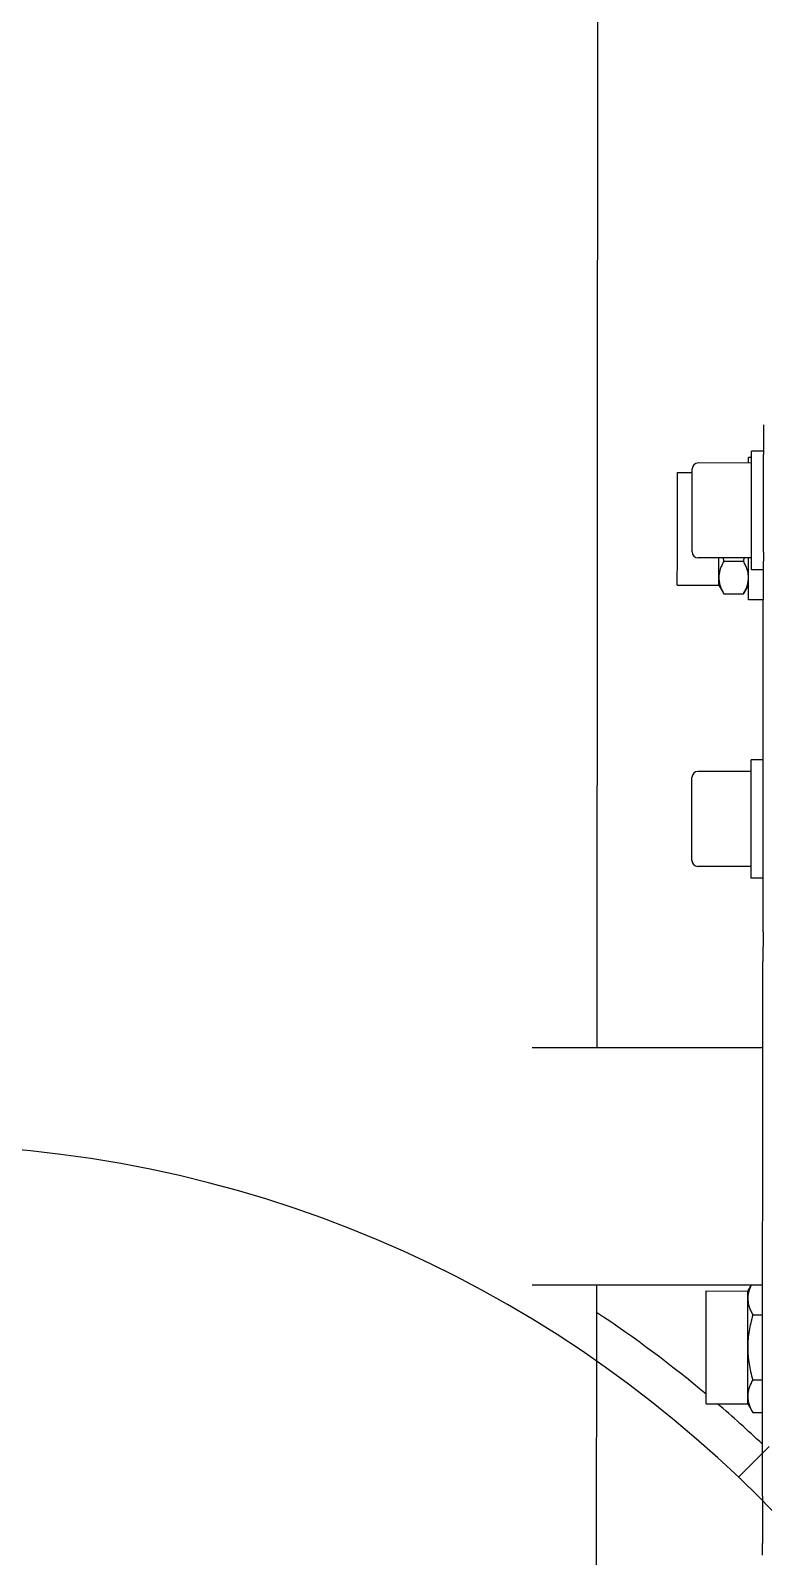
# Model space of a CAD drawing. Header units: inches. Extents: x -233729 to 737493, y -275239 to 196021.
# Drawn here: x 478023.7 to 478147.3, y 16189.6 to 16446.8 of the extents above; entities that cross this region are included whole.
import ezdxf

# ---------------------------------------------------------------- set-up
doc = ezdxf.new("R2010")
doc.units = ezdxf.units.IN
doc.header["$MEASUREMENT"] = 0
doc.layers.add('P_AX', color=7, linetype='Continuous')

# ---------------------------------------------------------------- blocks, each defined once
blk = doc.blocks.new('A$C48CB4C16')
at = {"layer": 'P_AX', "color": 6, "linetype": 'Continuous'}
for p, q in [((3984.39, 4725.99, 710.66), (3984.49, 4824.74, 710.66)), ((3956.43, 4761.54, 710.66), (3956.43, 4769.54, 710.66)), ((3956.43, 4761.54, 710.66), (3956.42, 4759.63, 710.66)), ((3956.42, 4759.63, 710.66), (3956.39, 4726.01, 710.66)), ((3958.06, 4747.46, 710.66), (3956.41, 4747.46, 710.66)), ((3958.91, 4745.99, 710.66), (3958.06, 4747.46, 710.66)), ((3965.91, 4745.98, 710.66), (3958.91, 4745.99, 710.66)), ((3958.06, 4741.97, 710.66), (3956.41, 4741.97, 710.66)), ((3958.05, 4731, 710.66), (3956.4, 4731, 710.66)), ((3956.39, 4726.01, 710.66), (3956.37, 4704.54, 710.66)), ((3956.39, 4726.01, 710.66), (3995.26, 4725.98, 710.66)), ((3958.89, 4726.99, 710.66), (3958.33, 4726.01, 710.66)), ((3965.89, 4726.98, 710.66), (3958.89, 4726.99, 710.66)), ((3956.37, 4704.54, 710.66), (3956.37, 4700.12, 710.66)), ((3956.37, 4704.54, 710.66), (3956.37, 4700.12, 710.66)), ((3956.37, 4700.12, 710.66), (3956.35, 4686.01, 710.66)), ((3956.37, 4700.12, 710.66), (3956.35, 4686.01, 710.66)), ((3956.35, 4686.01, 710.66), (3956.35, 4680.87, 710.66)), ((3956.35, 4686.01, 710.66), (3995.23, 4685.98, 710.66)), ((3956.35, 4686.01, 710.66), (3956.35, 4680.87, 710.66)), ((3983.5, 3266.74, 710.66), (3984.35, 4685.99, 710.66)), ((3956.35, 4680.87, 710.66), (3956.34, 4671.42, 710.66)), ((3956.35, 4680.87, 710.66), (3956.34, 4671.42, 710.66)), ((3956.33, 4666.42, 710.66), (3956.34, 4671.42, 710.66)), ((3956.33, 4666.42, 710.66), (3956.34, 4671.42, 710.66)), ((3956.33, 4666.42, 710.66), (3956.33, 4665.61, 710.66)), ((3956.33, 4666.42, 710.66), (3956.33, 4665.61, 710.66)), ((3956.33, 4665.61, 710.66), (3956.33, 4657.42, 710.66)), ((3956.33, 4665.61, 710.66), (3956.33, 4657.42, 710.66)), ((3956.33, 4657.42, 710.66), (3956.32, 4655.52, 710.66)), ((3956.33, 4657.42, 710.66), (3956.32, 4655.52, 710.66)), ((3956.33, 4657.42, 710.66), (3956.32, 4655.52, 710.66)), ((3956.33, 4657.42, 710.66), (3956.32, 4655.52, 710.66)), ((3956.33, 4657.42, 710.66), (3958.33, 4657.42, 710.66)), ((3956.33, 4657.42, 710.66), (3958.33, 4657.42, 710.66)), ((3956.32, 4655.52, 710.66), (3956.32, 4649.37, 710.66)), ((3956.32, 4655.52, 710.66), (3956.32, 4649.37, 710.66)), ((3956.32, 4655.52, 710.66), (3956.32, 4649.37, 710.66)), ((3956.32, 4655.52, 710.66), (3956.32, 4649.37, 710.66)), ((3958.32, 4655.42, 710.66), (3967.32, 4655.41, 710.66)), ((3958.32, 4655.42, 710.66), (3967.32, 4655.41, 710.66)), ((3956.32, 4649.37, 710.66), (3956.31, 4637.42, 710.66)), ((3956.32, 4649.37, 710.66), (3956.31, 4637.42, 710.66)), ((3956.32, 4649.37, 710.66), (3956.31, 4637.42, 710.66)), ((3956.32, 4649.37, 710.66), (3956.31, 4637.42, 710.66)), ((3958.31, 4639.42, 710.66), (3967.31, 4639.41, 710.66)), ((3958.31, 4639.42, 710.66), (3967.31, 4639.41, 710.66)), ((3956.31, 4637.42, 710.66), (3956.3, 4625.87, 710.66)), ((3956.31, 4637.42, 710.66), (3956.3, 4625.87, 710.66)), ((3956.31, 4637.42, 710.66), (3958.31, 4637.42, 710.66)), ((3956.31, 4637.42, 710.66), (3958.31, 4637.42, 710.66)), ((3956.3, 4625.87, 710.66), (3956.28, 4610.5, 710.66)), ((3956.28, 4610.5, 710.66), (3958.78, 4610.5, 710.66)), ((3956.28, 4607.42, 710.66), (3956.28, 4610.5, 710.66)), ((3956.28, 4607.42, 710.66), (3956.28, 4610.5, 710.66)), ((3956.28, 4605.42, 710.66), (3956.28, 4607.42, 710.66)), ((3956.28, 4605.42, 710.66), (3956.28, 4607.42, 710.66)), ((3958.78, 4608, 710.66), (3959.63, 4609.47, 710.66)), ((3962.93, 4609.46, 710.66), (3959.63, 4609.47, 710.66)), ((3963.78, 4607.99, 710.66), (3962.93, 4609.46, 710.66)), ((3970.78, 4607.99, 710.66), (3963.78, 4607.99, 710.66)), ((3956.27, 4602.42, 710.66), (3956.28, 4605.42, 710.66)), ((3956.27, 4602.42, 710.66), (3956.28, 4605.42, 710.66)), ((3956.27, 4602.42, 710.66), (3956.28, 4605.42, 710.66)), ((3956.27, 4602.42, 710.66), (3956.28, 4605.42, 710.66)), ((3956.28, 4605.42, 710.66), (3958.28, 4605.42, 710.66)), ((3956.28, 4605.42, 710.66), (3958.28, 4605.42, 710.66)), ((3956.27, 4602.42, 710.66), (3956.26, 4586.5, 710.66)), ((3956.27, 4602.42, 710.66), (3956.26, 4586.5, 710.66)), ((3956.27, 4602.42, 710.66), (3956.26, 4586.5, 710.66)), ((3956.27, 4602.42, 710.66), (3956.26, 4586.5, 710.66)), ((3958.27, 4603.42, 710.66), (3967.27, 4603.41, 710.66)), ((3958.27, 4603.42, 710.66), (3967.27, 4603.41, 710.66)), ((3962.93, 4603.98, 710.66), (3959.62, 4603.98, 710.66)), ((3970.76, 4588.99, 710.66), (3968.26, 4588.99, 710.66)), ((3956.26, 4586.5, 710.66), (3956.26, 4586, 710.66)), ((3956.26, 4586.5, 710.66), (3956.26, 4586, 710.66)), ((3956.26, 4586.5, 710.66), (3956.26, 4586, 710.66)), ((3958.26, 4587.42, 710.66), (3967.26, 4587.41, 710.66)), ((3958.26, 4587.42, 710.66), (3967.26, 4587.41, 710.66)), ((3958.26, 4586.5, 710.66), (3958.76, 4586.5, 710.66)), ((3956.26, 4585.42, 710.66), (3958.26, 4585.42, 710.66)), ((3956.26, 4585.42, 710.66), (3958.26, 4585.42, 710.66))]:
    blk.add_line(p, q, dxfattribs=at)
at = {"layer": 'P_AX', "color": 6, "linetype": 'ByBlock', "lineweight": -2}
blk.add_line((3955.29, 4753.18, 710.66), (3960.46, 4758.35, 710.66), dxfattribs=at)
at = {"layer": 'P_AX', "color": 6}
for radius in [4100.56, 761.79]:
    blk.add_circle((4100.56, 4905.53, 710.66), radius, dxfattribs=at)
at = {"layer": 'P_AX', "color": 6, "linetype": 'ByBlock', "lineweight": -2}
blk.add_arc((4100.56, 4905.53, 710.66), 203.2, 180, 270, dxfattribs=at)
blk.add_arc((4100.56, 4905.53, 710.66), 203.2, 180, 270, dxfattribs=at)
at = {"layer": 'P_AX', "color": 6, "linetype": 'Continuous'}
for centre, radius, start, end in [((4100.56, 4905.53, 710.66), 210, 226.6533, 229.4427), ((4100.56, 4905.53, 710.66), 210, 230.1176, 236.414), ((3967.32, 4654.41, 710.66), 1, 359.9449, 89.9449), ((3967.32, 4654.41, 710.66), 1, 359.9449, 89.9449), ((3967.31, 4640.41, 710.66), 1, 269.9449, 359.9449), ((3967.31, 4640.41, 710.66), 1, 269.9449, 359.9449), ((3967.27, 4602.41, 710.66), 1, 359.9449, 89.9449), ((3967.27, 4602.41, 710.66), 1, 359.9449, 89.9449), ((3967.26, 4588.41, 710.66), 1, 269.9449, 359.9449), ((3967.26, 4588.41, 710.66), 1, 269.9449, 359.9449)]:
    blk.add_arc(centre, radius, start, end, dxfattribs=at)
for points in [[(3956.44, 4771.54, 710.66), (3956.44, 4771.47, 710.66), (3956.44, 4771.39, 710.66), (3956.43, 4771.21, 710.66), (3956.43, 4770.96, 710.66), (3956.43, 4770.6, 710.66), (3956.43, 4770.31, 710.66), (3956.43, 4769.93, 710.66), (3956.43, 4769.54, 710.66)], [(3958.91, 4744.71, 710.66), (3958.85, 4745.4, 710.66), (3958.68, 4746.1, 710.66), (3958.42, 4746.76, 710.66), (3958.06, 4747.46, 710.66)], [(3958.91, 4745.99, 710.66), (3958.91, 4745.83, 710.66), (3958.91, 4745.66, 710.66), (3958.91, 4745.32, 710.66), (3958.91, 4744.71, 710.66)], [(3965.91, 4745.98, 710.66), (3965.91, 4745.59, 710.66), (3965.91, 4745.19, 710.66), (3965.91, 4744.46, 710.66), (3965.91, 4742.97, 710.66), (3965.91, 4741.09, 710.66), (3965.9, 4738.94, 710.66), (3965.9, 4737.9, 710.66), (3965.9, 4736.32, 710.66), (3965.9, 4734.33, 710.66), (3965.9, 4732.49, 710.66), (3965.9, 4730.82, 710.66), (3965.89, 4729.63, 710.66), (3965.89, 4728.25, 710.66)], [(3958.06, 4741.97, 710.66), (3958.42, 4742.67, 710.66), (3958.68, 4743.33, 710.66), (3958.85, 4744.03, 710.66), (3958.91, 4744.71, 710.66)], [(3958.91, 4744.71, 710.66), (3958.91, 4743.94, 710.66), (3958.91, 4743.2, 710.66), (3958.91, 4742.38, 710.66), (3958.91, 4741.24, 710.66), (3958.9, 4740.12, 710.66), (3958.9, 4738.94, 710.66), (3958.9, 4737.73, 710.66), (3958.9, 4736.49, 710.66)], [(3958.9, 4736.49, 710.66), (3958.85, 4737.86, 710.66), (3958.68, 4739.26, 710.66), (3958.42, 4740.58, 710.66), (3958.06, 4741.97, 710.66)], [(3958.05, 4731, 710.66), (3958.41, 4732.39, 710.66), (3958.67, 4733.71, 710.66), (3958.84, 4735.11, 710.66), (3958.9, 4736.49, 710.66)], [(3958.9, 4736.49, 710.66), (3958.9, 4735.39, 710.66), (3958.9, 4734.03, 710.66), (3958.9, 4732.85, 710.66), (3958.9, 4731.74, 710.66), (3958.9, 4730.82, 710.66), (3958.89, 4729.77, 710.66), (3958.89, 4728.86, 710.66), (3958.89, 4728.26, 710.66)], [(3958.89, 4728.26, 710.66), (3958.84, 4728.94, 710.66), (3958.67, 4729.64, 710.66), (3958.41, 4730.31, 710.66), (3958.05, 4731, 710.66)], [(3958.31, 4726.01, 710.66), (3958.51, 4726.45, 710.66), (3958.66, 4726.87, 710.66), (3958.84, 4727.57, 710.66), (3958.89, 4728.26, 710.66)], [(3958.89, 4728.26, 710.66), (3958.89, 4727.92, 710.66), (3958.89, 4727.65, 710.66), (3958.89, 4727.45, 710.66), (3958.89, 4727.31, 710.66), (3958.89, 4727.09, 710.66), (3958.89, 4726.99, 710.66)], [(3965.89, 4728.25, 710.66), (3965.89, 4727.65, 710.66), (3965.89, 4727.3, 710.66), (3965.89, 4727.14, 710.66), (3965.89, 4726.98, 710.66)], [(3958.33, 4657.42, 710.66), (3958.33, 4657.2, 710.66), (3958.33, 4656.99, 710.66), (3958.32, 4656.45, 710.66), (3958.32, 4655.73, 710.66), (3958.32, 4655.59, 710.66), (3958.32, 4655.42, 710.66)], [(3958.33, 4657.42, 710.66), (3958.33, 4657.2, 710.66), (3958.33, 4656.99, 710.66), (3958.32, 4656.45, 710.66), (3958.32, 4655.73, 710.66), (3958.32, 4655.59, 710.66), (3958.32, 4655.42, 710.66)], [(3958.32, 4655.42, 710.66), (3958.32, 4654.43, 710.66), (3958.32, 4652.82, 710.66)], [(3958.32, 4655.42, 710.66), (3958.32, 4654.43, 710.66), (3958.32, 4652.82, 710.66)], [(3958.32, 4655.42, 710.66), (3958.32, 4654.43, 710.66), (3958.32, 4652.82, 710.66)], [(3958.32, 4655.42, 710.66), (3958.32, 4654.43, 710.66), (3958.32, 4652.82, 710.66)], [(3968.32, 4654.41, 710.66), (3968.32, 4654.14, 710.66), (3968.32, 4653.88, 710.66), (3968.32, 4653.59, 710.66), (3968.32, 4653.1, 710.66), (3968.32, 4652.36, 710.66), (3968.32, 4651.85, 710.66), (3968.32, 4651.1, 710.66), (3968.32, 4650.09, 710.66), (3968.32, 4649.91, 710.66), (3968.32, 4649.7, 710.66)], [(3968.32, 4654.41, 710.66), (3968.32, 4654.14, 710.66), (3968.32, 4653.88, 710.66), (3968.32, 4653.59, 710.66), (3968.32, 4653.1, 710.66), (3968.32, 4652.36, 710.66), (3968.32, 4651.85, 710.66), (3968.32, 4651.1, 710.66), (3968.32, 4650.09, 710.66), (3968.32, 4649.91, 710.66), (3968.32, 4649.7, 710.66)], [(3958.32, 4652.82, 710.66), (3958.32, 4652.48, 710.66), (3958.32, 4652.13, 710.66), (3958.32, 4650.18, 710.66), (3958.32, 4648.54, 710.66), (3958.32, 4647.42, 710.66)], [(3958.32, 4652.82, 710.66), (3958.32, 4652.48, 710.66), (3958.32, 4652.13, 710.66), (3958.32, 4650.18, 710.66), (3958.32, 4648.54, 710.66), (3958.32, 4647.42, 710.66)], [(3958.32, 4652.82, 710.66), (3958.32, 4652.48, 710.66), (3958.32, 4652.13, 710.66), (3958.32, 4650.18, 710.66), (3958.32, 4648.54, 710.66), (3958.32, 4647.42, 710.66)], [(3958.32, 4652.82, 710.66), (3958.32, 4652.48, 710.66), (3958.32, 4652.13, 710.66), (3958.32, 4650.18, 710.66), (3958.32, 4648.54, 710.66), (3958.32, 4647.42, 710.66)], [(3968.32, 4649.7, 710.66), (3968.32, 4648.71, 710.66), (3968.32, 4647.41, 710.66)], [(3968.32, 4649.7, 710.66), (3968.32, 4648.71, 710.66), (3968.32, 4647.41, 710.66)], [(3958.32, 4647.42, 710.66), (3958.31, 4645, 710.66), (3958.31, 4642.71, 710.66), (3958.31, 4642.36, 710.66), (3958.31, 4642.02, 710.66)], [(3958.32, 4647.42, 710.66), (3958.31, 4645, 710.66), (3958.31, 4642.71, 710.66), (3958.31, 4642.36, 710.66), (3958.31, 4642.02, 710.66)], [(3958.32, 4647.42, 710.66), (3958.31, 4645, 710.66), (3958.31, 4642.71, 710.66), (3958.31, 4642.36, 710.66), (3958.31, 4642.02, 710.66)], [(3958.32, 4647.42, 710.66), (3958.31, 4645, 710.66), (3958.31, 4642.71, 710.66), (3958.31, 4642.36, 710.66), (3958.31, 4642.02, 710.66)], [(3968.32, 4647.41, 710.66), (3968.31, 4646.11, 710.66), (3968.31, 4645.12, 710.66)], [(3968.32, 4647.41, 710.66), (3968.31, 4646.11, 710.66), (3968.31, 4645.12, 710.66)], [(3968.31, 4645.12, 710.66), (3968.31, 4644.91, 710.66), (3968.31, 4644.73, 710.66), (3968.31, 4643.73, 710.66), (3968.31, 4642.97, 710.66), (3968.31, 4642.46, 710.66), (3968.31, 4641.72, 710.66), (3968.31, 4640.94, 710.66), (3968.31, 4640.68, 710.66), (3968.31, 4640.41, 710.66)], [(3968.31, 4645.12, 710.66), (3968.31, 4644.91, 710.66), (3968.31, 4644.73, 710.66), (3968.31, 4643.73, 710.66), (3968.31, 4642.97, 710.66), (3968.31, 4642.46, 710.66), (3968.31, 4641.72, 710.66), (3968.31, 4640.94, 710.66), (3968.31, 4640.68, 710.66), (3968.31, 4640.41, 710.66)], [(3958.31, 4642.02, 710.66), (3958.31, 4640.42, 710.66), (3958.31, 4639.42, 710.66)], [(3958.31, 4642.02, 710.66), (3958.31, 4640.42, 710.66), (3958.31, 4639.42, 710.66)], [(3958.31, 4642.02, 710.66), (3958.31, 4640.42, 710.66), (3958.31, 4639.42, 710.66)], [(3958.31, 4642.02, 710.66), (3958.31, 4640.42, 710.66), (3958.31, 4639.42, 710.66)], [(3958.31, 4639.42, 710.66), (3958.31, 4639.25, 710.66), (3958.31, 4639.12, 710.66), (3958.31, 4638.39, 710.66), (3958.31, 4637.85, 710.66), (3958.31, 4637.64, 710.66), (3958.31, 4637.42, 710.66)], [(3958.31, 4639.42, 710.66), (3958.31, 4639.25, 710.66), (3958.31, 4639.12, 710.66), (3958.31, 4638.39, 710.66), (3958.31, 4637.85, 710.66), (3958.31, 4637.64, 710.66), (3958.31, 4637.42, 710.66)], [(3958.78, 4610.5, 710.66), (3958.78, 4610.24, 710.66), (3958.78, 4609.98, 710.66), (3958.78, 4609.34, 710.66), (3958.78, 4608.47, 710.66), (3958.78, 4608.27, 710.66), (3958.78, 4608, 710.66)], [(3959.63, 4609.47, 710.66), (3959.27, 4608.77, 710.66), (3959.01, 4608.11, 710.66), (3958.83, 4607.41, 710.66), (3958.78, 4606.73, 710.66)], [(3958.78, 4608, 710.66), (3958.78, 4607.45, 710.66), (3958.78, 4606.73, 710.66)], [(3958.78, 4608, 710.66), (3958.78, 4607.45, 710.66), (3958.78, 4606.73, 710.66)], [(3963.78, 4606.72, 710.66), (3963.72, 4607.41, 710.66), (3963.55, 4608.11, 710.66), (3963.29, 4608.77, 710.66), (3962.93, 4609.46, 710.66)], [(3963.78, 4607.99, 710.66), (3963.78, 4607.88, 710.66), (3963.78, 4607.67, 710.66), (3963.78, 4607.38, 710.66), (3963.78, 4607.05, 710.66), (3963.78, 4606.72, 710.66)], [(3970.78, 4607.99, 710.66), (3970.78, 4607.59, 710.66), (3970.78, 4607.2, 710.66), (3970.78, 4606.46, 710.66), (3970.77, 4604.98, 710.66), (3970.77, 4603.1, 710.66), (3970.77, 4600.95, 710.66), (3970.77, 4598.65, 710.66), (3970.77, 4596.34, 710.66), (3970.77, 4594.83, 710.66), (3970.76, 4592.83, 710.66), (3970.76, 4591.15, 710.66), (3970.76, 4590.26, 710.66)], [(3958.28, 4605.42, 710.66), (3958.28, 4605.2, 710.66), (3958.28, 4604.99, 710.66), (3958.27, 4604.72, 710.66), (3958.27, 4604.31, 710.66), (3958.27, 4603.73, 710.66), (3958.27, 4603.57, 710.66), (3958.27, 4603.42, 710.66)], [(3958.28, 4605.42, 710.66), (3958.28, 4605.2, 710.66), (3958.28, 4604.99, 710.66), (3958.27, 4604.72, 710.66), (3958.27, 4604.31, 710.66), (3958.27, 4603.73, 710.66), (3958.27, 4603.57, 710.66), (3958.27, 4603.42, 710.66)], [(3958.78, 4606.73, 710.66), (3958.78, 4605.73, 710.66), (3958.77, 4604.5, 710.66)], [(3958.78, 4606.73, 710.66), (3958.78, 4605.73, 710.66), (3958.77, 4604.5, 710.66)], [(3958.77, 4604.5, 710.66), (3958.77, 4604.32, 710.66), (3958.77, 4604.15, 710.66), (3958.77, 4603.83, 710.66), (3958.77, 4603.42, 710.66)], [(3958.77, 4604.5, 710.66), (3958.77, 4604.32, 710.66), (3958.77, 4604.15, 710.66), (3958.77, 4603.83, 710.66), (3958.77, 4603.42, 710.66)], [(3958.78, 4606.73, 710.66), (3958.83, 4606.04, 710.66), (3959, 4605.34, 710.66), (3959.26, 4604.68, 710.66), (3959.62, 4603.98, 710.66)], [(3962.93, 4603.98, 710.66), (3963.29, 4604.67, 710.66), (3963.55, 4605.33, 710.66), (3963.72, 4606.04, 710.66), (3963.78, 4606.72, 710.66)], [(3963.78, 4606.72, 710.66), (3963.78, 4605.94, 710.66), (3963.78, 4605.21, 710.66), (3963.77, 4604.46, 710.66), (3963.77, 4603.42, 710.66)], [(3958.27, 4603.42, 710.66), (3958.27, 4602.06, 710.66), (3958.27, 4600.82, 710.66)], [(3958.27, 4603.42, 710.66), (3958.27, 4602.06, 710.66), (3958.27, 4600.82, 710.66)], [(3958.27, 4603.42, 710.66), (3958.27, 4602.06, 710.66), (3958.27, 4600.82, 710.66)], [(3958.27, 4603.42, 710.66), (3958.27, 4602.06, 710.66), (3958.27, 4600.82, 710.66)], [(3959.62, 4603.98, 710.66), (3959.54, 4603.7, 710.66), (3959.47, 4603.42, 710.66)], [(3963.08, 4603.42, 710.66), (3963.01, 4603.7, 710.66), (3962.93, 4603.98, 710.66)], [(3968.27, 4602.41, 710.66), (3968.27, 4602.14, 710.66), (3968.27, 4601.88, 710.66), (3968.27, 4601.59, 710.66), (3968.27, 4601.1, 710.66), (3968.27, 4600.36, 710.66), (3968.27, 4599.85, 710.66), (3968.27, 4599.1, 710.66), (3968.27, 4598.09, 710.66), (3968.27, 4597.9, 710.66), (3968.27, 4597.7, 710.66)], [(3968.27, 4602.41, 710.66), (3968.27, 4602.14, 710.66), (3968.27, 4601.88, 710.66), (3968.27, 4601.59, 710.66), (3968.27, 4601.1, 710.66), (3968.27, 4600.36, 710.66), (3968.27, 4599.85, 710.66), (3968.27, 4599.1, 710.66), (3968.27, 4598.09, 710.66), (3968.27, 4597.9, 710.66), (3968.27, 4597.7, 710.66)], [(3958.27, 4600.82, 710.66), (3958.27, 4600.44, 710.66), (3958.27, 4600.13, 710.66), (3958.27, 4598.18, 710.66), (3958.27, 4596.54, 710.66), (3958.27, 4595.42, 710.66)], [(3958.27, 4600.82, 710.66), (3958.27, 4600.44, 710.66), (3958.27, 4600.13, 710.66), (3958.27, 4598.18, 710.66), (3958.27, 4596.54, 710.66), (3958.27, 4595.42, 710.66)], [(3958.27, 4600.82, 710.66), (3958.27, 4600.44, 710.66), (3958.27, 4600.13, 710.66), (3958.27, 4598.18, 710.66), (3958.27, 4596.54, 710.66), (3958.27, 4595.42, 710.66)], [(3958.27, 4600.82, 710.66), (3958.27, 4600.44, 710.66), (3958.27, 4600.13, 710.66), (3958.27, 4598.18, 710.66), (3958.27, 4596.54, 710.66), (3958.27, 4595.42, 710.66)], [(3968.27, 4597.7, 710.66), (3968.27, 4596.57, 710.66), (3968.27, 4595.41, 710.66)], [(3968.27, 4597.7, 710.66), (3968.27, 4596.57, 710.66), (3968.27, 4595.41, 710.66)], [(3958.27, 4595.42, 710.66), (3958.26, 4593.32, 710.66), (3958.26, 4591.72, 710.66), (3958.26, 4590.71, 710.66), (3958.26, 4590.4, 710.66), (3958.26, 4590.02, 710.66)], [(3958.27, 4595.42, 710.66), (3958.26, 4593.32, 710.66), (3958.26, 4591.72, 710.66), (3958.26, 4590.71, 710.66), (3958.26, 4590.4, 710.66), (3958.26, 4590.02, 710.66)], [(3958.27, 4595.42, 710.66), (3958.26, 4593.32, 710.66), (3958.26, 4591.72, 710.66), (3958.26, 4590.71, 710.66), (3958.26, 4590.4, 710.66), (3958.26, 4590.02, 710.66)], [(3958.27, 4595.42, 710.66), (3958.26, 4593.32, 710.66), (3958.26, 4591.72, 710.66), (3958.26, 4590.71, 710.66), (3958.26, 4590.4, 710.66), (3958.26, 4590.02, 710.66)], [(3968.27, 4595.41, 710.66), (3968.26, 4594.11, 710.66), (3968.26, 4593.12, 710.66)], [(3968.27, 4595.41, 710.66), (3968.26, 4594.11, 710.66), (3968.26, 4593.12, 710.66)], [(3968.26, 4593.12, 710.66), (3968.26, 4592.91, 710.66), (3968.26, 4592.73, 710.66), (3968.26, 4592.1, 710.66), (3968.26, 4591.32, 710.66), (3968.26, 4590.46, 710.66), (3968.26, 4589.72, 710.66), (3968.26, 4588.94, 710.66), (3968.26, 4588.68, 710.66), (3968.26, 4588.41, 710.66)], [(3968.26, 4593.12, 710.66), (3968.26, 4592.91, 710.66), (3968.26, 4592.73, 710.66), (3968.26, 4592.1, 710.66), (3968.26, 4591.32, 710.66), (3968.26, 4590.46, 710.66), (3968.26, 4589.72, 710.66), (3968.26, 4588.94, 710.66), (3968.26, 4588.68, 710.66), (3968.26, 4588.41, 710.66)], [(3958.26, 4590.02, 710.66), (3958.26, 4588.78, 710.66), (3958.26, 4587.42, 710.66)], [(3958.26, 4590.02, 710.66), (3958.26, 4588.78, 710.66), (3958.26, 4587.42, 710.66)], [(3958.26, 4590.02, 710.66), (3958.26, 4588.78, 710.66), (3958.26, 4587.42, 710.66)], [(3958.26, 4590.02, 710.66), (3958.26, 4588.78, 710.66), (3958.26, 4587.42, 710.66)], [(3970.76, 4590.26, 710.66), (3970.76, 4589.65, 710.66), (3970.76, 4589.31, 710.66), (3970.76, 4589.15, 710.66), (3970.76, 4588.99, 710.66)], [(3958.26, 4587.42, 710.66), (3958.26, 4587.27, 710.66), (3958.26, 4587.12, 710.66), (3958.26, 4586.39, 710.66), (3958.26, 4585.85, 710.66), (3958.26, 4585.64, 710.66), (3958.26, 4585.42, 710.66)], [(3958.26, 4587.42, 710.66), (3958.26, 4587.27, 710.66), (3958.26, 4587.12, 710.66), (3958.26, 4586.39, 710.66), (3958.26, 4585.85, 710.66), (3958.26, 4585.64, 710.66), (3958.26, 4585.42, 710.66)], [(3958.76, 4587.42, 710.66), (3958.76, 4587.19, 710.66), (3958.76, 4587.02, 710.66), (3958.76, 4586.76, 710.66), (3958.76, 4586.5, 710.66)], [(3956.25, 4581, 710.66), (3956.25, 4581.2, 710.66), (3956.25, 4581.38, 710.66), (3956.25, 4581.94, 710.66), (3956.25, 4582.47, 710.66), (3956.25, 4583.22, 710.66), (3956.25, 4584.09, 710.66), (3956.26, 4584.8, 710.66), (3956.26, 4585.42, 710.66)], [(3956.26, 4585.42, 710.66), (3956.26, 4585.74, 710.66), (3956.26, 4586, 710.66)], [(3956.26, 4585.42, 710.66), (3956.26, 4585.74, 710.66), (3956.26, 4586, 710.66)], [(3956.26, 4585.42, 710.66), (3956.26, 4585.74, 710.66), (3956.26, 4586, 710.66)]]:
    blk.add_spline(points, degree=3, dxfattribs=at)

msp = doc.modelspace()

# ---------------------------------------------------------------- block references
at = {"color": 1, "rotation": 180.0000000029513}
msp.add_blockref('A$C48CB4C16', (482103.53833, 20961.31664, -710.66459), dxfattribs=at)

doc.saveas('drawing.dxf')
